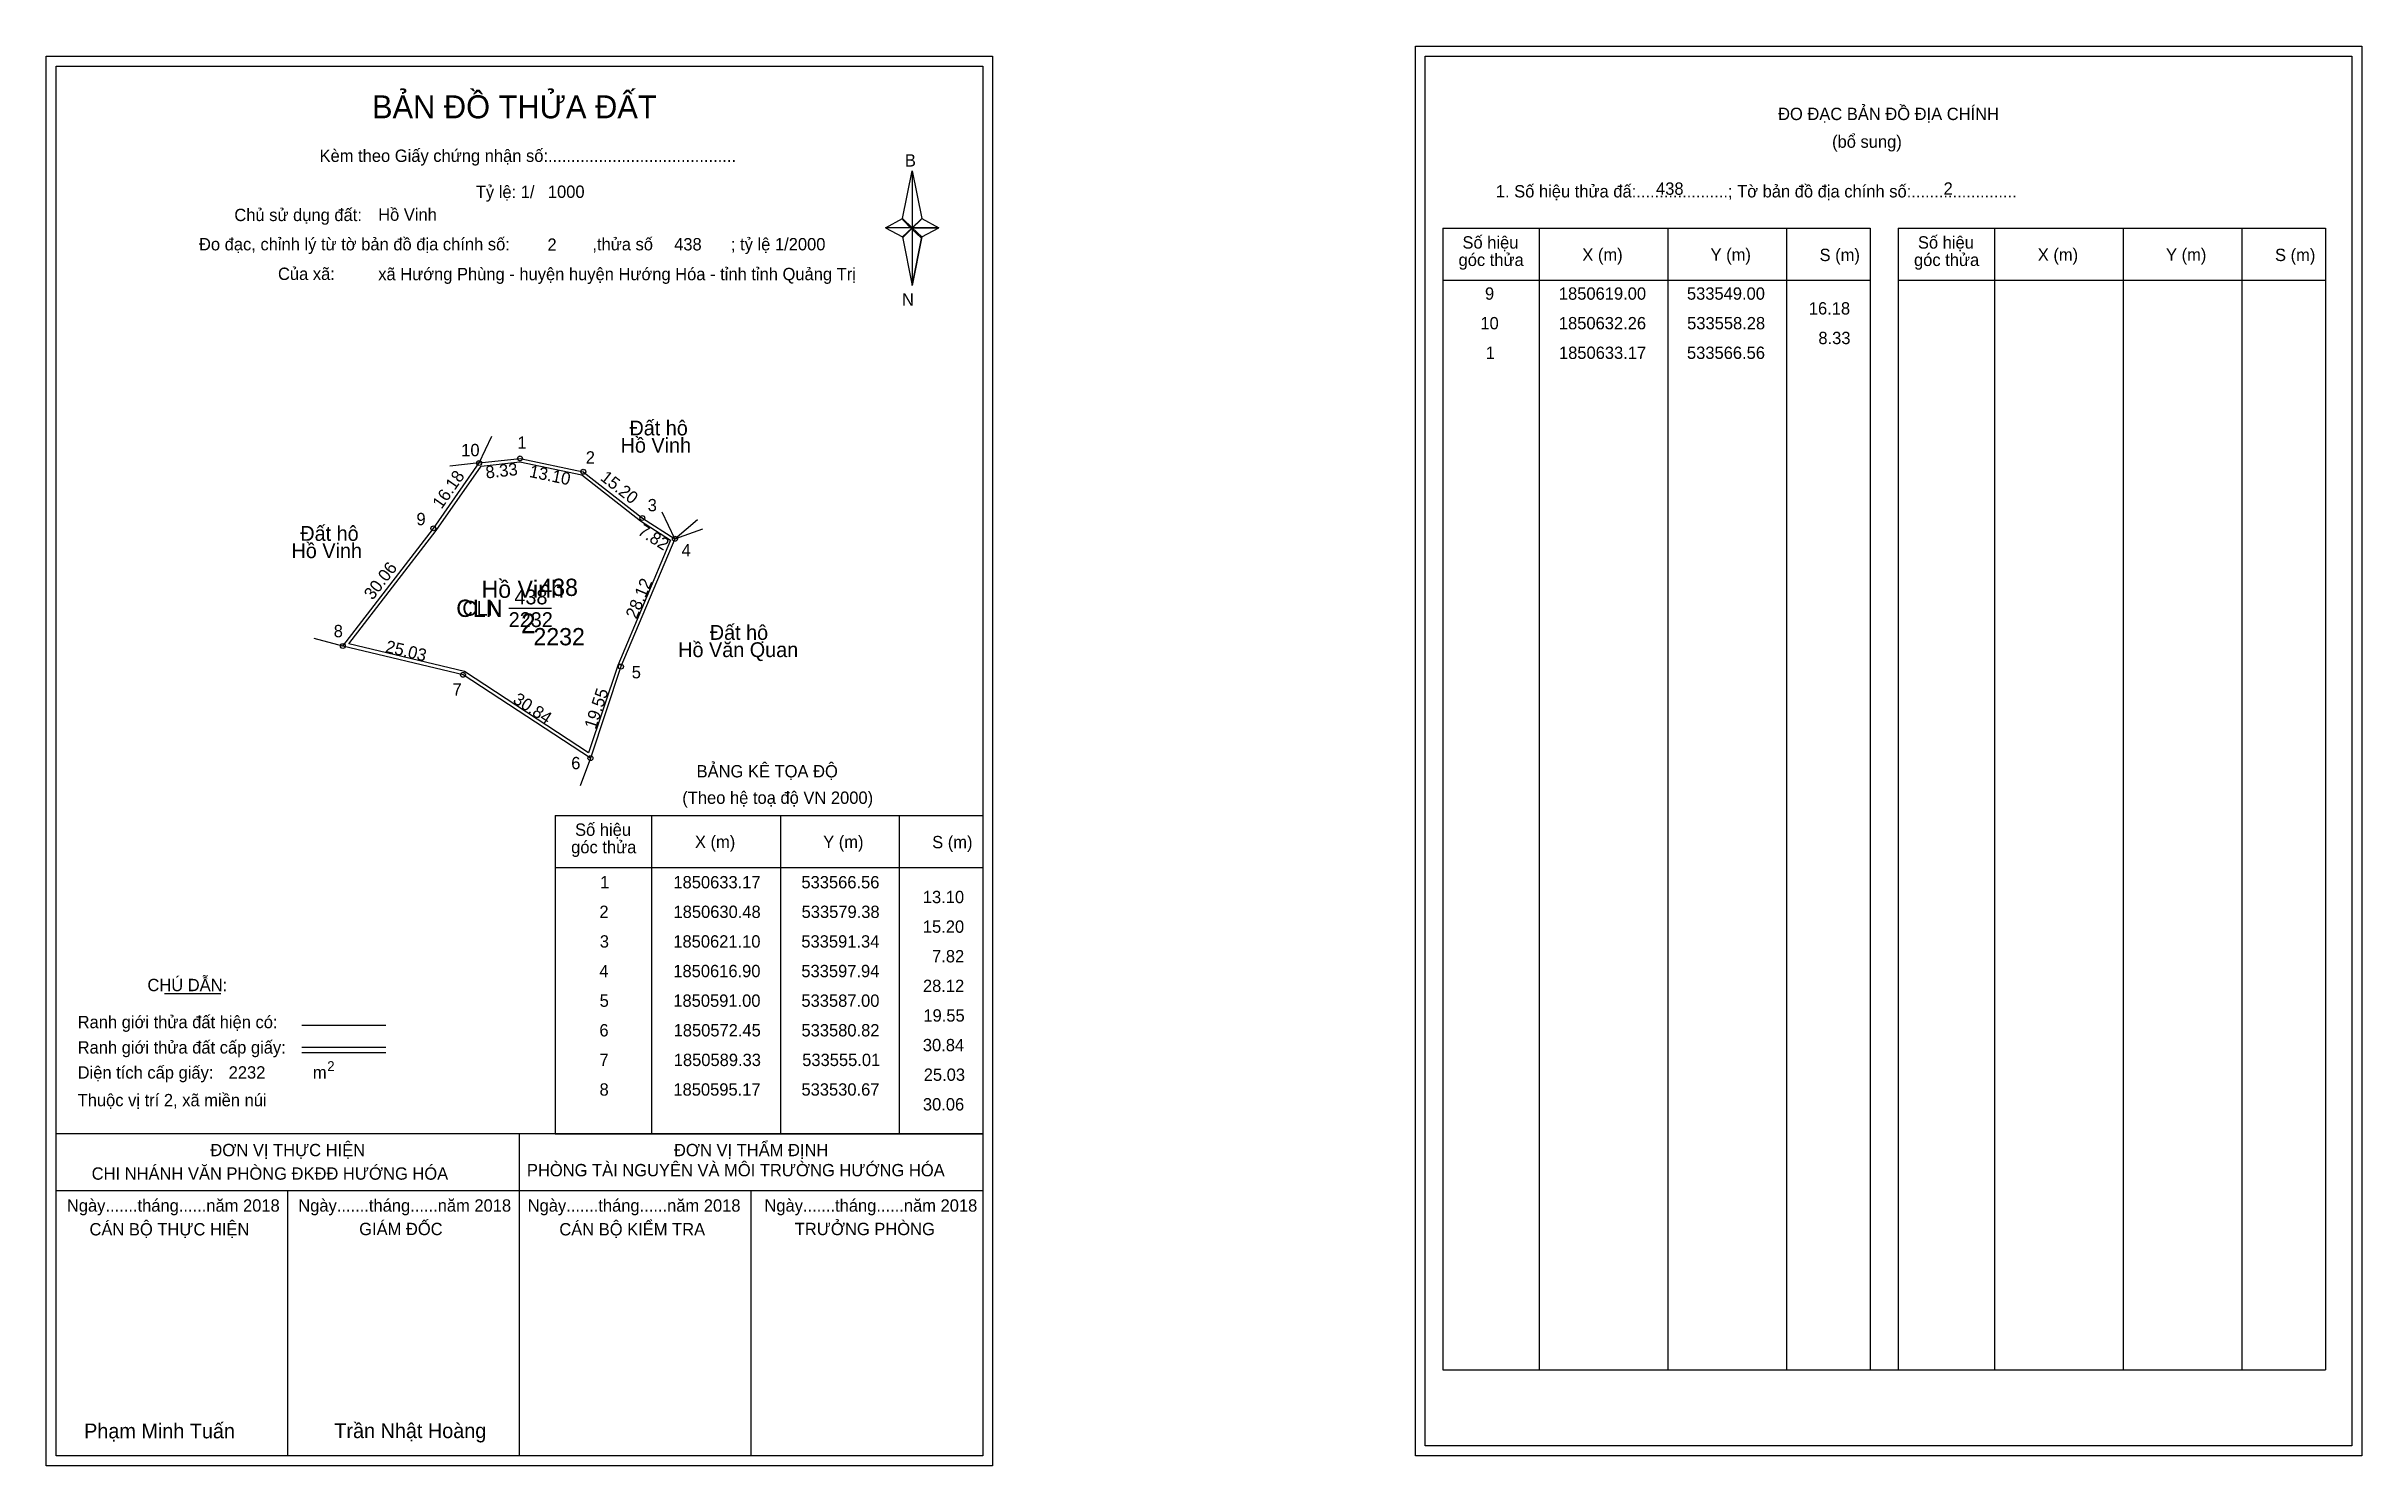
# Model space of a CAD drawing. Extents: x 533471 to 533940, y 1850429 to 1850717.
import ezdxf

# ---------------------------------------------------------------- set-up
doc = ezdxf.new("R2010")
doc.units = 0
for name, color, linetype in [('Level 1', 7, 'Continuous'), ('Level 10', 7, 'Continuous'), ('Level 11', 7, 'Continuous'), ('Level 13', 7, 'Continuous'), ('Level 2', 7, 'Continuous'), ('Level 27', 7, 'Continuous'), ('Level 3', 7, 'Continuous'), ('Level 36', 7, 'Continuous'), ('Level 4', 7, 'Continuous'), ('Level 49', 7, 'Continuous'), ('Level 5', 7, 'Continuous'), ('Level 53', 7, 'Continuous'), ('Level 55', 7, 'Continuous'), ('Level 6', 7, 'Continuous'), ('Level 63', 7, 'Continuous'), ('Level 7', 7, 'Continuous'), ('Level 9', 7, 'Continuous')]:
    doc.layers.add(name, color=color, linetype=linetype)

msp = doc.modelspace()

# ---------------------------------------------------------------- linework, layer by layer
at = {"layer": 'Level 1'}
for p, q in [((533749.92, 1850714.67), (533749.92, 1850714.67)), ((533472.6, 1850712.67), (533472.6, 1850712.67)), ((533644.02, 1850681.79), (533645.99, 1850691.43)), ((533645.99, 1850691.43), (533645.99, 1850679.91)), ((533645.99, 1850691.43), (533647.96, 1850681.79)), ((533640.58, 1850679.91), (533644.02, 1850681.79)), ((533644.02, 1850681.79), (533645.99, 1850679.91)), ((533645.84, 1850679.69), (533644.02, 1850681.57)), ((533647.81, 1850681.57), (533645.84, 1850679.69)), ((533645.84, 1850679.69), (533647.81, 1850681.57)), ((533647.96, 1850681.79), (533645.99, 1850679.91)), ((533645.99, 1850679.91), (533644.02, 1850678.07)), ((533645.84, 1850679.69), (533644.02, 1850677.85)), ((533644.02, 1850677.85), (533645.84, 1850679.69)), ((533644.02, 1850678.07), (533645.99, 1850668.21)), ((533647.81, 1850677.85), (533645.84, 1850679.69)), ((533645.99, 1850679.91), (533645.99, 1850668.21)), ((533645.99, 1850679.91), (533651.4, 1850679.91)), ((533645.99, 1850679.91), (533647.96, 1850678.07)), ((533647.96, 1850678.07), (533645.99, 1850668.21)), ((533647.96, 1850678.07), (533651.4, 1850679.91)), ((533753.46, 1850679.82), (533840.06, 1850679.82)), ((533773.05, 1850448.55), (533773.05, 1850679.82)), ((533799.12, 1850448.55), (533799.12, 1850679.82)), ((533823.09, 1850679.82), (533823.09, 1850448.55)), ((533840.06, 1850679.82), (533840.06, 1850448.55)), ((533845.71, 1850679.82), (533932.32, 1850679.82)), ((533865.3, 1850448.55), (533865.3, 1850679.82)), ((533891.38, 1850448.55), (533891.38, 1850679.82)), ((533915.35, 1850679.82), (533915.35, 1850448.55)), ((533932.32, 1850679.82), (533932.32, 1850448.55)), ((533753.46, 1850669.29), (533840.06, 1850669.29)), ((533845.71, 1850669.29), (533932.32, 1850669.29)), ((533573.7, 1850560.85), (533660.3, 1850560.85)), ((533593.29, 1850496.32), (533593.29, 1850560.85)), ((533619.36, 1850496.32), (533619.36, 1850560.85)), ((533643.33, 1850560.85), (533643.33, 1850496.32)), ((533573.7, 1850550.32), (533660.3, 1850550.32)), ((533494.52, 1850524.74), (533505.92, 1850524.74)), ((533522.38, 1850518.33), (533539.4, 1850518.33)), ((533522.38, 1850513.89), (533539.4, 1850513.89)), ((533522.38, 1850512.79), (533539.4, 1850512.79)), ((533579.43, 1850496.32), (533472.6, 1850496.32)), ((533660.3, 1850496.32), (533555.46, 1850496.32)), ((533566.45, 1850431.1), (533566.45, 1850496.32)), ((533573.7, 1850496.32), (533660.3, 1850496.32)), ((533660.3, 1850484.77), (533472.6, 1850484.77)), ((533519.52, 1850431.1), (533519.52, 1850484.77)), ((533613.37, 1850431.1), (533613.37, 1850484.77)), ((533753.46, 1850448.55), (533932.32, 1850448.55)), ((533937.62, 1850433.1), (533937.62, 1850433.1)), ((533660.3, 1850431.1), (533660.3, 1850431.1))]:
    msp.add_line(p, q, dxfattribs=at)
for points in [[(533644.02, 1850681.79), (533645.99, 1850691.43), (533645.99, 1850679.91)], [(533645.99, 1850679.91), (533647.96, 1850681.79), (533651.4, 1850679.91)], [(533640.58, 1850679.91), (533644.02, 1850678.07), (533645.99, 1850679.91)], [(533645.99, 1850679.91), (533645.99, 1850668.21), (533647.96, 1850678.07)]]:
    msp.add_lwpolyline(points, close=True, dxfattribs=at)
at = {"layer": 'Level 10'}
for p, q in [((533549, 1850619), (533558.28, 1850632.26)), ((533558.28, 1850632.26), (533566.56, 1850633.17)), ((533597.94, 1850616.9), (533587, 1850591)), ((533580.82, 1850572.45), (533555.01, 1850589.33))]:
    msp.add_line(p, q, dxfattribs=at)
for points in [[(533580.82, 1850572.45), (533555.01, 1850589.33), (533530.67, 1850595.17), (533549, 1850619), (533558.28, 1850632.26), (533566.56, 1850633.17), (533579.38, 1850630.48), (533591.34, 1850621.1), (533597.94, 1850616.9), (533587, 1850591)], [(533580.44, 1850573.53), (533555.29, 1850589.98), (533531.88, 1850595.6), (533549.56, 1850618.59), (533558.67, 1850631.6), (533566.53, 1850632.46), (533579.08, 1850629.83), (533590.94, 1850620.53), (533597.06, 1850616.63), (533586.34, 1850591.25)]]:
    msp.add_lwpolyline(points, close=True, dxfattribs=at)
at = {"layer": 'Level 11'}
for centre in [(533566.56, 1850633.17), (533558.28, 1850632.26), (533579.38, 1850630.48), (533549, 1850619), (533591.34, 1850621.1), (533597.94, 1850616.9), (533530.67, 1850595.17), (533587, 1850591), (533555.01, 1850589.33), (533580.82, 1850572.45), (533580.82, 1850572.45)]:
    msp.add_circle(centre, 0.5, dxfattribs=at)
at = {"layer": 'Level 27'}
for p, q in [((533558.28, 1850632.26), (533560.86, 1850637.67)), ((533558.28, 1850632.26), (533552.32, 1850631.61)), ((533597.94, 1850616.9), (533595.38, 1850622.32)), ((533597.94, 1850616.9), (533602.52, 1850620.78)), ((533597.94, 1850616.9), (533603.58, 1850618.94)), ((533530.67, 1850595.17), (533524.87, 1850596.71)), ((533580.82, 1850572.45), (533578.71, 1850566.83))]:
    msp.add_line(p, q, dxfattribs=at)
at = {"layer": 'Level 3'}
for p, q in [((533753.46, 1850679.82), (533753.46, 1850448.55)), ((533845.71, 1850679.82), (533845.71, 1850448.55)), ((533573.7, 1850560.85), (533573.7, 1850496.32))]:
    msp.add_line(p, q, dxfattribs=at)
at = {"layer": 'Level 63'}
for points in [[(533470.6, 1850714.67), (533662.3, 1850714.67), (533662.3, 1850429.1), (533470.6, 1850429.1)], [(533747.93, 1850716.67), (533939.63, 1850716.67), (533939.63, 1850431.1), (533747.93, 1850431.1)], [(533749.93, 1850714.67), (533937.63, 1850714.67), (533937.63, 1850433.1), (533749.93, 1850433.1)], [(533472.6, 1850712.67), (533660.3, 1850712.67), (533660.3, 1850431.1), (533472.6, 1850431.1)]]:
    msp.add_lwpolyline(points, close=True, dxfattribs=at)
at = {"layer": 'Level 9'}
msp.add_line((533564.27, 1850602.81), (533572.96, 1850602.81), dxfattribs=at)

# ---------------------------------------------------------------- texts
at = {"layer": 'Level 1'}
for s, height, p in [('BẢN ĐỒ THỬA ĐẤT', 4.6657, (533536.57, 1850702.08)), ('ĐO ĐẠC BẢN ĐỒ ĐỊA CHÍNH', 2.5, (533821.4, 1850701.73)), ('Kèm theo Giấy chứng nhận số:.........................................', 2.5, (533525.95, 1850693.25)), ('B', 2.5, (533644.53, 1850692.31)), ('(bổ sung)', 2.5, (533832.34, 1850696.11)), ('1. Số hiệu thửa đấ:....................; Tờ bản đồ địa chính số:.......................', 2.5, (533764.23, 1850686.05)), ('Chủ sử dụng đất:', 2.5, (533508.69, 1850681.26)), ('Đo đạc, chỉnh lý từ tờ bản đồ địa chính số:                  ,thửa số                 ; tỷ lệ 1/2000', 2.5, (533501.53, 1850675.33)), ('Số hiệu', 2.5, (533757.47, 1850675.69)), ('X (m)', 2.5, (533781.75, 1850673.21)), ('Y (m)', 2.5, (533807.73, 1850673.21)), ('S (m)', 2.5, (533829.81, 1850673.16)), ('Số hiệu', 2.5, (533849.73, 1850675.69)), ('X (m)', 2.5, (533874.01, 1850673.21)), ('Y (m)', 2.5, (533899.99, 1850673.21)), ('S (m)', 2.5, (533922.07, 1850673.16)), ('Của xã:', 2.5, (533517.53, 1850669.33)), ('góc thửa', 2.5, (533756.68, 1850672.16)), ('góc thửa', 2.5, (533848.94, 1850672.16)), ('N', 2.5, (533643.93, 1850664.14)), ('BẢNG KÊ TỌA ĐỘ', 2.5, (533602.33, 1850568.55)), ('(Theo hệ toạ độ VN 2000)', 2.5, (533599.43, 1850563.19)), ('Số hiệu', 2.5, (533577.71, 1850556.71)), ('góc thửa', 2.5, (533576.92, 1850553.18)), ('X (m)', 2.5, (533601.99, 1850554.24)), ('Y (m)', 2.5, (533627.97, 1850554.24)), ('S (m)', 2.5, (533650.05, 1850554.19)), ('CHÚ DẪN:', 2.5, (533491.08, 1850525.24)), ('Ranh giới thửa đất hiện có:', 2.5, (533476.95, 1850517.74)), ('Ranh giới thửa đất cấp giấy:', 2.5, (533476.95, 1850512.6)), ('Diện tích cấp giấy:', 2.5, (533476.95, 1850507.52)), ('m', 2.5, (533524.6, 1850507.54)), ('2', 2, (533527.5, 1850509.05)), ('Thuộc vị trí 2, xã miền núi', 2.5, (533476.95, 1850501.92)), ('ĐƠN VỊ THỰC HIỆN', 2.5, (533503.83, 1850491.8)), ('ĐƠN VỊ THẨM ĐỊNH', 2.5, (533597.74, 1850491.8)), ('CHI NHÁNH VĂN PHÒNG ĐKĐĐ HƯỚNG HÓA', 2.5, (533479.79, 1850487.04)), ('PHÒNG TÀI NGUYÊN VÀ MÔI TRƯỜNG HƯỚNG HÓA', 2.5, (533567.96, 1850487.73)), ('Ngày.......tháng......năm 2018', 2.5, (533474.77, 1850480.57)), ('CÁN BỘ THỰC HIỆN', 2.5, (533479.35, 1850475.75)), ('Ngày.......tháng......năm 2018', 2.5, (533521.64, 1850480.57)), ('GIÁM ĐỐC', 2.5, (533533.98, 1850475.81)), ('Ngày.......tháng......năm 2018', 2.5, (533568.11, 1850480.57)), ('CÁN BỘ KIỂM TRA', 2.5, (533574.52, 1850475.75)), ('Ngày.......tháng......năm 2018', 2.5, (533616.07, 1850480.57)), ('TRƯỞNG PHÒNG', 2.5, (533622.21, 1850475.81)), ('Phạm Minh Tuấn', 3, (533478.26, 1850434.64)), ('Trần Nhật Hoàng', 3, (533528.95, 1850434.69))]:
    msp.add_text(s, height=height, dxfattribs=at).set_placement(p)
at = {"layer": 'Level 11'}
msp.add_text('Tỷ lệ: 1/', height=2.5, dxfattribs=at).set_placement((533557.61, 1850685.94))
at = {"layer": 'Level 13'}
for s, p in [('438', (533565.42, 1850603.61)), ('CLN', (533554.88, 1850601.31)), ('2232', (533564.27, 1850599.01))]:
    msp.add_text(s, height=3, dxfattribs=at).set_placement(p)
at = {"layer": 'Level 2'}
msp.add_text('Hồ Vinh', height=3.5, dxfattribs=at).set_placement((533558.77, 1850604.94))
at = {"layer": 'Level 3'}
msp.add_text('CLN', height=3.5, dxfattribs=at).set_placement((533553.64, 1850601.06))
at = {"layer": 'Level 36'}
for s, p in [('Đất hộ', (533588.73, 1850637.84)), ('Hồ Vinh', (533586.94, 1850634.34)), ('Đất hộ', (533522.05, 1850616.48)), ('Hồ Vinh', (533520.27, 1850612.98)), ('Hồ Văn Quan', (533598.6, 1850592.92)), ('Đất hộ', (533605, 1850596.42))]:
    msp.add_text(s, height=3, dxfattribs=at).set_placement(p)
at = {"layer": 'Level 4'}
msp.add_text('438', height=3.5, dxfattribs=at).set_placement((533570.48, 1850605.31))
at = {"layer": 'Level 49'}
for s, rotation, p in [('16.18', 55.0138, (533550.66, 1850622.77)), ('8.33', 6.2718, (533559.72, 1850629.1)), ('13.10', 348.1496, (533568.29, 1850629.44)), ('15.20', 321.8936, (533582.64, 1850628.94)), ('7.82', 327.5288, (533590.21, 1850617.91)), ('30.06', 52.4326, (533536.71, 1850604.34)), ('28.12', 67.1011, (533590.15, 1850600.5)), ('25.03', 346.5078, (533539.14, 1850593.96)), ('19.55', 71.5743, (533581.88, 1850578.15)), ('30.84', 326.8149, (533564.93, 1850583.8))]:
    msp.add_text(s, height=2.5, rotation=rotation, dxfattribs=at).set_placement(p)
at = {"layer": 'Level 5'}
msp.add_text('2232', height=3.5, dxfattribs=at).set_placement((533569.28, 1850595.31))
at = {"layer": 'Level 53'}
for s, p in [('9', (533762.03, 1850665.33)), ('1850619.00', (533777, 1850665.33)), ('533549.00', (533802.94, 1850665.33)), ('10', (533761.1, 1850659.33)), ('1850632.26', (533777, 1850659.33)), ('533558.28', (533802.98, 1850659.33)), ('16.18', (533827.63, 1850662.33)), ('8.33', (533829.57, 1850656.33)), ('1', (533762.18, 1850653.33)), ('1850633.17', (533777.02, 1850653.33)), ('533566.56', (533802.95, 1850653.33)), ('1', (533582.79, 1850546.07)), ('1850633.17', (533597.63, 1850546.07)), ('533566.56', (533623.56, 1850546.07)), ('13.10', (533648.16, 1850543.07)), ('2', (533582.64, 1850540.07)), ('1850630.48', (533597.65, 1850540.07)), ('533579.38', (533623.6, 1850540.07)), ('15.20', (533648.16, 1850537.07)), ('3', (533582.72, 1850534.07)), ('1850621.10', (533597.61, 1850534.07)), ('533591.34', (533623.55, 1850534.07)), ('4', (533582.63, 1850528.07)), ('1850616.90', (533597.61, 1850528.07)), ('533597.94', (533623.55, 1850528.07)), ('7.82', (533650.03, 1850531.07)), ('28.12', (533648.18, 1850525.07)), ('5', (533582.69, 1850522.07)), ('1850591.00', (533597.61, 1850522.07)), ('533587.00', (533623.56, 1850522.07)), ('19.55', (533648.27, 1850519.07)), ('6', (533582.64, 1850516.07)), ('1850572.45', (533597.67, 1850516.07)), ('533580.82', (533623.57, 1850516.07)), ('7', (533582.65, 1850510.07)), ('1850589.33', (533597.7, 1850510.07)), ('533555.01', (533623.72, 1850510.07)), ('30.84', (533648.16, 1850513.07)), ('25.03', (533648.34, 1850507.07)), ('8', (533582.67, 1850504.07)), ('1850595.17', (533597.63, 1850504.07)), ('533530.67', (533623.57, 1850504.07)), ('30.06', (533648.17, 1850501.07))]:
    msp.add_text(s, height=2.5, dxfattribs=at).set_placement(p)
at = {"layer": 'Level 55'}
for s, height, p in [('1', 0.4, (533566.45, 1850633.17)), ('10', 0.4, (533558, 1850632.26)), ('0', 0.11, (533558.24, 1850632.15)), ('0', 0.11, (533558.24, 1850632.15)), ('0', 0.11, (533558.24, 1850632.15)), ('0', 0.11, (533566.52, 1850633.06)), ('0', 0.11, (533566.52, 1850633.06)), ('2', 0.4, (533579.24, 1850630.48)), ('0', 0.11, (533579.34, 1850630.37)), ('0', 0.11, (533579.34, 1850630.37)), ('9', 0.4, (533548.86, 1850619)), ('3', 0.4, (533591.22, 1850621.1)), ('0', 0.11, (533591.3, 1850620.99)), ('0', 0.11, (533591.3, 1850620.99)), ('0', 0.11, (533548.96, 1850618.89)), ('4', 0.4, (533597.8, 1850616.9)), ('440', 0.11, (533597.82, 1850616.79)), ('440', 0.11, (533597.82, 1850616.79)), ('0', 0.11, (533597.9, 1850616.79)), ('0', 0.11, (533597.9, 1850616.79)), ('8', 0.4, (533530.54, 1850595.17)), ('0', 0.11, (533530.63, 1850595.06)), ('0', 0.11, (533530.63, 1850595.06)), ('5', 0.4, (533586.87, 1850591)), ('7', 0.4, (533554.88, 1850589.33)), ('0', 0.11, (533554.97, 1850589.22)), ('440', 0.11, (533586.88, 1850590.89)), ('440', 0.11, (533586.88, 1850590.89)), ('440', 0.11, (533580.7, 1850572.34)), ('440', 0.11, (533580.7, 1850572.34)), ('6', 0.4, (533580.68, 1850572.45)), ('0', 0.11, (533580.78, 1850572.34))]:
    msp.add_text(s, height=height, dxfattribs=at).set_placement(p)
at = {"layer": 'Level 6'}
for s, p in [('1000', (533572.2, 1850685.96)), ('438', (533796.68, 1850686.59)), ('2', (533854.93, 1850686.61)), ('Hồ Vinh', (533537.82, 1850681.32)), ('2', (533572.12, 1850675.24)), ('438', (533597.78, 1850675.32)), ('xã Hướng Phùng - huyện huyện Hướng Hóa - tỉnh tỉnh Quảng Trị', (533537.84, 1850669.28)), ('2232', (533507.54, 1850507.53))]:
    msp.add_text(s, height=2.5, dxfattribs=at).set_placement(p)
at = {"layer": 'Level 7'}
msp.add_text('2', height=4, dxfattribs=at).set_placement((533566.76, 1850597.76))
at = {"layer": 'Level 9'}
for s, p in [('10', (533554.65, 1850633.62)), ('1', (533566.02, 1850635.12)), ('2', (533579.88, 1850632.13)), ('3', (533592.42, 1850622.46)), ('9', (533545.58, 1850619.64)), ('4', (533599.28, 1850613.33)), ('8', (533528.82, 1850596.95)), ('7', (533552.9, 1850585.14)), ('5', (533589.19, 1850588.62)), ('6', (533576.93, 1850570.2))]:
    msp.add_text(s, height=2.5, dxfattribs=at).set_placement(p)

doc.saveas('drawing.dxf')
